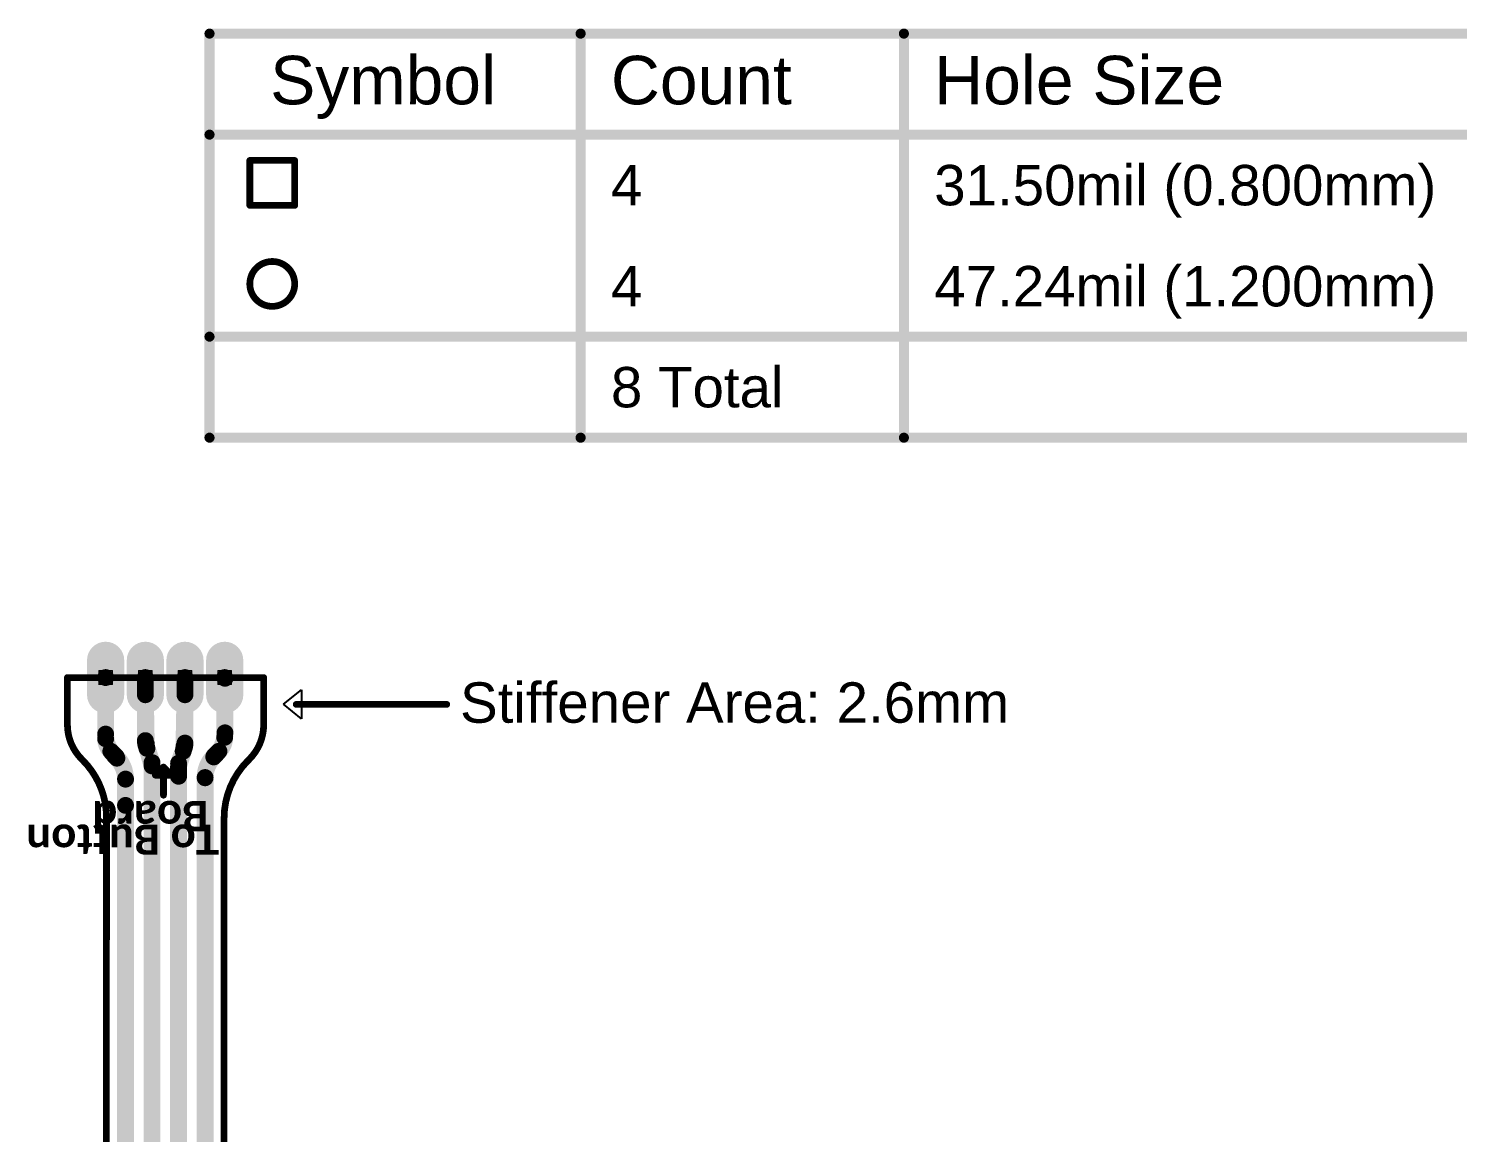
# Model space of a CAD drawing. Header units: inches. Extents: x -1 to 224, y -2 to 82.
# Drawn here: x -0.7 to 53.2, y 39.9 to 81.5 of the extents above; entities that cross this region are included whole.
import ezdxf

# ---------------------------------------------------------------- set-up
doc = ezdxf.new("R2010")
doc.units = ezdxf.units.IN
for name, color, linetype in [('Board Outline', 216, 'Continuous'), ('Bottom Layer', 5, 'Continuous'), ('Bottom Solder', 6, 'Continuous'), ('Drill Drawing', 1, 'Continuous'), ('Fabrication info', 76, 'Continuous'), ('Multi-Layer', 9, 'Continuous'), ('Pad Holes', 156, 'Continuous'), ('Top Layer', 1, 'Continuous'), ('Top Overlay', 2, 'Continuous'), ('Top Solder', 216, 'Continuous')]:
    doc.layers.add(name, color=color, linetype=linetype)
doc.styles.add('Arial', font='', dxfattribs={"height": 0.2})
doc.styles.add('Calibri_Bold', font='', dxfattribs={"height": 0.2})
doc.styles.get('Arial').set_extended_font_data('Arial')
doc.styles.get('Calibri_Bold').set_extended_font_data('Calibri', bold=True)

# ---------------------------------------------------------------- blocks, each defined once
blk = doc.blocks.new('0_5___T____P___1')
at = {"layer": 'Bottom Layer'}
h = blk.add_hatch(color=5, dxfattribs=at)
edge = h.paths.add_edge_path()
edge.add_arc((0, -0.65000124), 0.5999987999999999, 180, 360)
edge.add_line((0.5999987999999999, -0.65000124), (0.5999987999999999, 0.65000124))
edge.add_arc((0, 0.65000124), 0.5999987999999999, 0, 180)
edge.add_line((-0.5999987999999999, 0.6500012400000001), (-0.5999987999999999, -0.6500012399999999))
at = {"layer": 'Bottom Solder'}
h = blk.add_hatch(color=6, dxfattribs=at)
edge = h.paths.add_edge_path()
edge.add_arc((0, -0.65000124), 0.7015988, 180, 360)
edge.add_line((0.7015988, -0.65000124), (0.7015988, 0.65000124))
edge.add_arc((0, 0.65000124), 0.7015988, 0, 180)
edge.add_line((-0.7015988, 0.6500012400000001), (-0.7015988, -0.6500012399999999))
at = {"layer": 'Multi-Layer'}
h = blk.add_hatch(color=9, dxfattribs=at)
edge = h.paths.add_edge_path()
edge.add_arc((0, -0.65000124), 0.5999987999999999, 180, 360)
edge.add_line((0.5999987999999999, -0.65000124), (0.5999987999999999, 0.65000124))
edge.add_arc((0, 0.65000124), 0.5999987999999999, 0, 180)
edge.add_line((-0.5999987999999999, 0.6500012400000001), (-0.5999987999999999, -0.6500012399999999))
at = {"layer": 'Pad Holes'}
h = blk.add_hatch(color=7, dxfattribs=at)
edge = h.paths.add_edge_path()
edge.add_arc((0, 0), 0.3999992, 0, 360)
at = {"layer": 'Top Layer'}
h = blk.add_hatch(color=1, dxfattribs=at)
edge = h.paths.add_edge_path()
edge.add_arc((0, -0.65000124), 0.5999987999999999, 180, 360)
edge.add_line((0.5999987999999999, -0.65000124), (0.5999987999999999, 0.65000124))
edge.add_arc((0, 0.65000124), 0.5999987999999999, 0, 180)
edge.add_line((-0.5999987999999999, 0.6500012400000001), (-0.5999987999999999, -0.6500012399999999))
at = {"layer": 'Top Solder'}
h = blk.add_hatch(color=216, dxfattribs=at)
edge = h.paths.add_edge_path()
edge.add_arc((0, -0.65000124), 0.7015988, 180, 360)
edge.add_line((0.7015988, -0.65000124), (0.7015988, 0.65000124))
edge.add_arc((0, 0.65000124), 0.7015988, 0, 180)
edge.add_line((-0.7015988, 0.6500012400000001), (-0.7015988, -0.6500012399999999))
blk = doc.blocks.new('0_5___T____P___2')
at = {"layer": 'Bottom Layer'}
h = blk.add_hatch(color=5, dxfattribs=at)
edge = h.paths.add_edge_path()
edge.add_arc((0, -0.65000124), 0.5999987999999999, 180, 360)
edge.add_line((0.5999987999999999, -0.65000124), (0.5999987999999999, 0.65000124))
edge.add_arc((0, 0.65000124), 0.5999987999999999, 0, 180)
edge.add_line((-0.5999987999999999, 0.6500012400000001), (-0.5999987999999999, -0.6500012399999999))
at = {"layer": 'Bottom Solder'}
h = blk.add_hatch(color=6, dxfattribs=at)
edge = h.paths.add_edge_path()
edge.add_arc((0, -0.65000124), 0.7015988, 180, 360)
edge.add_line((0.7015988, -0.65000124), (0.7015988, 0.65000124))
edge.add_arc((0, 0.65000124), 0.7015988, 0, 180)
edge.add_line((-0.7015988, 0.6500012400000001), (-0.7015988, -0.6500012399999999))
at = {"layer": 'Multi-Layer'}
h = blk.add_hatch(color=9, dxfattribs=at)
edge = h.paths.add_edge_path()
edge.add_arc((0, -0.65000124), 0.5999987999999999, 180, 360)
edge.add_line((0.5999987999999999, -0.65000124), (0.5999987999999999, 0.65000124))
edge.add_arc((0, 0.65000124), 0.5999987999999999, 0, 180)
edge.add_line((-0.5999987999999999, 0.6500012400000001), (-0.5999987999999999, -0.6500012399999999))
at = {"layer": 'Pad Holes'}
h = blk.add_hatch(color=7, dxfattribs=at)
edge = h.paths.add_edge_path()
edge.add_arc((0, 0), 0.3999992, 0, 360)
at = {"layer": 'Top Layer'}
h = blk.add_hatch(color=1, dxfattribs=at)
edge = h.paths.add_edge_path()
edge.add_arc((0, -0.65000124), 0.5999987999999999, 180, 360)
edge.add_line((0.5999987999999999, -0.65000124), (0.5999987999999999, 0.65000124))
edge.add_arc((0, 0.65000124), 0.5999987999999999, 0, 180)
edge.add_line((-0.5999987999999999, 0.6500012400000001), (-0.5999987999999999, -0.6500012399999999))
at = {"layer": 'Top Solder'}
h = blk.add_hatch(color=216, dxfattribs=at)
edge = h.paths.add_edge_path()
edge.add_arc((0, -0.65000124), 0.7015988, 180, 360)
edge.add_line((0.7015988, -0.65000124), (0.7015988, 0.65000124))
edge.add_arc((0, 0.65000124), 0.7015988, 0, 180)
edge.add_line((-0.7015988, 0.6500012400000001), (-0.7015988, -0.6500012399999999))
blk = doc.blocks.new('0_5___T____P___3')
at = {"layer": 'Bottom Layer'}
h = blk.add_hatch(color=5, dxfattribs=at)
edge = h.paths.add_edge_path()
edge.add_arc((0, -0.65000124), 0.5999987999999999, 180, 360)
edge.add_line((0.5999987999999999, -0.65000124), (0.5999987999999999, 0.65000124))
edge.add_arc((0, 0.65000124), 0.5999987999999999, 0, 180)
edge.add_line((-0.5999987999999999, 0.6500012400000001), (-0.5999987999999999, -0.6500012399999999))
at = {"layer": 'Bottom Solder'}
h = blk.add_hatch(color=6, dxfattribs=at)
edge = h.paths.add_edge_path()
edge.add_arc((0, -0.65000124), 0.7015988, 180, 360)
edge.add_line((0.7015988, -0.65000124), (0.7015988, 0.65000124))
edge.add_arc((0, 0.65000124), 0.7015988, 0, 180)
edge.add_line((-0.7015988, 0.6500012400000001), (-0.7015988, -0.6500012399999999))
at = {"layer": 'Multi-Layer'}
h = blk.add_hatch(color=9, dxfattribs=at)
edge = h.paths.add_edge_path()
edge.add_arc((0, -0.65000124), 0.5999987999999999, 180, 360)
edge.add_line((0.5999987999999999, -0.65000124), (0.5999987999999999, 0.65000124))
edge.add_arc((0, 0.65000124), 0.5999987999999999, 0, 180)
edge.add_line((-0.5999987999999999, 0.6500012400000001), (-0.5999987999999999, -0.6500012399999999))
at = {"layer": 'Pad Holes'}
h = blk.add_hatch(color=7, dxfattribs=at)
edge = h.paths.add_edge_path()
edge.add_arc((0, 0), 0.3999992, 0, 360)
at = {"layer": 'Top Layer'}
h = blk.add_hatch(color=1, dxfattribs=at)
edge = h.paths.add_edge_path()
edge.add_arc((0, -0.65000124), 0.5999987999999999, 180, 360)
edge.add_line((0.5999987999999999, -0.65000124), (0.5999987999999999, 0.65000124))
edge.add_arc((0, 0.65000124), 0.5999987999999999, 0, 180)
edge.add_line((-0.5999987999999999, 0.6500012400000001), (-0.5999987999999999, -0.6500012399999999))
at = {"layer": 'Top Solder'}
h = blk.add_hatch(color=216, dxfattribs=at)
edge = h.paths.add_edge_path()
edge.add_arc((0, -0.65000124), 0.7015988, 180, 360)
edge.add_line((0.7015988, -0.65000124), (0.7015988, 0.65000124))
edge.add_arc((0, 0.65000124), 0.7015988, 0, 180)
edge.add_line((-0.7015988, 0.6500012400000001), (-0.7015988, -0.6500012399999999))
blk = doc.blocks.new('0_5___T____P___4')
at = {"layer": 'Bottom Layer'}
h = blk.add_hatch(color=5, dxfattribs=at)
edge = h.paths.add_edge_path()
edge.add_arc((0, -0.65000124), 0.5999987999999999, 180, 360)
edge.add_line((0.5999987999999999, -0.65000124), (0.5999987999999999, 0.65000124))
edge.add_arc((0, 0.65000124), 0.5999987999999999, 0, 180)
edge.add_line((-0.5999987999999999, 0.6500012400000001), (-0.5999987999999999, -0.6500012399999999))
at = {"layer": 'Bottom Solder'}
h = blk.add_hatch(color=6, dxfattribs=at)
edge = h.paths.add_edge_path()
edge.add_arc((0, -0.65000124), 0.7015988, 180, 360)
edge.add_line((0.7015988, -0.65000124), (0.7015988, 0.65000124))
edge.add_arc((0, 0.65000124), 0.7015988, 0, 180)
edge.add_line((-0.7015988, 0.6500012400000001), (-0.7015988, -0.6500012399999999))
at = {"layer": 'Multi-Layer'}
h = blk.add_hatch(color=9, dxfattribs=at)
edge = h.paths.add_edge_path()
edge.add_arc((0, -0.65000124), 0.5999987999999999, 180, 360)
edge.add_line((0.5999987999999999, -0.65000124), (0.5999987999999999, 0.65000124))
edge.add_arc((0, 0.65000124), 0.5999987999999999, 0, 180)
edge.add_line((-0.5999987999999999, 0.6500012400000001), (-0.5999987999999999, -0.6500012399999999))
at = {"layer": 'Pad Holes'}
h = blk.add_hatch(color=7, dxfattribs=at)
edge = h.paths.add_edge_path()
edge.add_arc((0, 0), 0.3999992, 0, 360)
at = {"layer": 'Top Layer'}
h = blk.add_hatch(color=1, dxfattribs=at)
edge = h.paths.add_edge_path()
edge.add_arc((0, -0.65000124), 0.5999987999999999, 180, 360)
edge.add_line((0.5999987999999999, -0.65000124), (0.5999987999999999, 0.65000124))
edge.add_arc((0, 0.65000124), 0.5999987999999999, 0, 180)
edge.add_line((-0.5999987999999999, 0.6500012400000001), (-0.5999987999999999, -0.6500012399999999))
at = {"layer": 'Top Solder'}
h = blk.add_hatch(color=216, dxfattribs=at)
edge = h.paths.add_edge_path()
edge.add_arc((0, -0.65000124), 0.7015988, 180, 360)
edge.add_line((0.7015988, -0.65000124), (0.7015988, 0.65000124))
edge.add_arc((0, 0.65000124), 0.7015988, 0, 180)
edge.add_line((-0.7015988, 0.6500012400000001), (-0.7015988, -0.6500012399999999))

msp = doc.modelspace()

# ---------------------------------------------------------------- linework, layer by layer
at = {"layer": 'Board Outline', "const_width": 0.254}
for points in [[(0.81378298, 55.2671742), (0.81378298, 57.0451742)], [(0.81378298, 57.0451742), (8.21378596, 57.0451742)], [(8.21378596, 55.2671742), (8.21378596, 57.0451742)], [(1.35259826, 53.96635891999999), (1.38908028, 53.9298769)], [(7.619654559999999, 53.9110428), (7.674970679999999, 53.96635891999999)], [(2.2871049, 50.87510779999999), (2.2871049, 51.76185228)], [(6.72162994, 51.01195792), (6.72162994, 51.74301817999999)], [(2.27333048, 6.1700664), (2.2871049, 50.87510779999999)], [(6.72162232, 6.1700664), (6.72162994, 51.01192743999999)]]:
    msp.add_lwpolyline(points, dxfattribs=at)
at = {"layer": 'Board Outline', "const_width": 0.127}
for points in [[(0.7502829799999999, 57.0451742, 1), (0.8772829799999999, 57.0451742, 1)], [(0.7502829799999999, 57.0451742, 1), (0.8772829799999999, 57.0451742, 1)], [(8.15028596, 57.0451742, 1), (8.277285959999999, 57.0451742, 1)], [(8.15028596, 57.0451742, 1), (8.277285959999999, 57.0451742, 1)], [(0.7502829799999999, 55.2671742, 1), (0.8772829799999999, 55.2671742, 1)], [(0.7502829799999999, 55.2671742, 1), (0.8772829799999999, 55.2671742, 1)], [(8.15028596, 55.2671742, 1), (8.277285959999999, 55.2671742, 1)], [(8.15028596, 55.2671742, 1), (8.277285959999999, 55.2671742, 1)], [(1.28909826, 53.96635891999999, 1), (1.41609826, 53.96635891999999, 1)], [(1.28909826, 53.96635891999999, 1), (1.41609826, 53.96635891999999, 1)], [(1.32558028, 53.9298769, 1), (1.45258028, 53.9298769, 1)], [(1.32558028, 53.9298769, 1), (1.45258028, 53.9298769, 1)], [(7.55615456, 53.9110428, 1), (7.683154559999999, 53.9110428, 1)], [(7.55615456, 53.9110428, 1), (7.683154559999999, 53.9110428, 1)], [(7.611470679999999, 53.96635891999999, 1), (7.73847068, 53.96635891999999, 1)], [(7.611470679999999, 53.96635891999999, 1), (7.73847068, 53.96635891999999, 1)], [(2.2236049, 51.76185228, 1), (2.3506049, 51.76185228, 1)], [(2.2236049, 51.76185228, 1), (2.3506049, 51.76185228, 1)], [(6.658129939999999, 51.74301817999999, 1), (6.78512994, 51.74301817999999, 1)], [(6.658129939999999, 51.74301817999999, 1), (6.78512994, 51.74301817999999, 1)], [(2.2236049, 50.87510779999999, 1), (2.3506049, 50.87510779999999, 1)], [(2.2236049, 50.87510779999999, 1), (2.3506049, 50.87510779999999, 1)], [(6.65811978, 51.0119503, 1), (6.78511978, 51.0119503, 1)], [(6.658129939999999, 51.01195792, 1), (6.78512994, 51.01195792, 1)], [(6.658129939999999, 51.01192743999999, 1), (6.78512994, 51.01192743999999, 1)], [(6.65814264, 51.01189441999999, 1), (6.78514264, 51.01189441999999, 1)]]:
    msp.add_lwpolyline(points, format="xyb", close=True, dxfattribs=at)
at = {"layer": 'Board Outline', "const_width": 0.254}
for points in [[(1.35259826, 53.96635891999999, -0.198912367379658), (0.81378298, 55.2671742)], [(8.21378596, 55.2671742, -0.198912367379658), (7.674970679999999, 53.96635891999999)], [(1.38908028, 53.9298769, -0.198912367379658), (2.2871049, 51.76185228)], [(6.72162994, 51.74301817999999, -0.198912367379658), (7.619654559999999, 53.9110428)], [(6.721619779999999, 51.0119503, -1.496605762665489), (6.72164264, 51.01189441999999)]]:
    msp.add_lwpolyline(points, format="xyb", dxfattribs=at)
at = {"layer": 'Bottom Layer', "const_width": 0.635}
for points in [[(2.2542754, 54.73674854), (2.2542754, 57.0451869)], [(3.752596, 56.39518566), (3.752596, 57.0451869)], [(5.24568166, 56.39518566), (5.24568166, 57.0451869)], [(6.74400226, 54.79129503999999), (6.74400226, 57.0451869)], [(3.752596, 56.39518566), (3.78686568, 54.54138444)], [(5.20702286, 54.43900466), (5.24568166, 56.39518566)], [(2.44922802, 54.26609162), (2.6519886, 54.06333104)], [(3.81155956, 54.37738933999999), (3.81196596, 54.37599233999999)], [(3.81196596, 54.37599233999999), (4.00472148, 53.71243512)], [(5.00472964, 53.69392106), (5.17946132, 54.26609162)], [(6.337338099999999, 54.07697338), (6.526456339999999, 54.26609162)], [(4.00472148, 3.14058808), (4.00472148, 53.71243512)], [(5.00472964, 53.32133608), (5.00472964, 53.69392106)], [(6.3371095, 54.07674478), (6.337338099999999, 54.07697338)], [(3.00471332, 4.414502219999999), (3.00471332, 53.21160046)], [(5.004719479999999, 53.32132591999999), (5.00472964, 53.32133608)], [(5.004719479999999, 4.865458899999999), (5.004719479999999, 53.32132591999999)], [(6.0047124, 4.44539116), (6.0047124, 53.27394222)]]:
    msp.add_lwpolyline(points, dxfattribs=at)
at = {"layer": 'Bottom Layer', "const_width": 0.3175}
for points in [[(2.0955254, 57.0451869, 1), (2.4130254, 57.0451869, 1)], [(3.593846, 57.0451869, 1), (3.911346, 57.0451869, 1)], [(5.086931659999999, 57.0451869, 1), (5.404431659999999, 57.0451869, 1)], [(6.585252259999999, 57.0451869, 1), (6.90275226, 57.0451869, 1)], [(3.593846, 56.39518566, 1), (3.911346, 56.39518566, 1)], [(3.593846, 56.39518566, 1), (3.911346, 56.39518566, 1)], [(5.086931659999999, 56.39518566, 1), (5.404431659999999, 56.39518566, 1)], [(5.086931659999999, 56.39518566, 1), (5.404431659999999, 56.39518566, 1)], [(2.0955254, 54.73674854, 1), (2.4130254, 54.73674854, 1)], [(2.0955254, 54.73674854, 1), (2.4130254, 54.73674854, 1)], [(6.585252259999999, 54.79129503999999, 1), (6.90275226, 54.79129503999999, 1)], [(6.585252259999999, 54.79129503999999, 1), (6.90275226, 54.79129503999999, 1)], [(2.29047802, 54.26609162, 1), (2.60797802, 54.26609162, 1)], [(2.29047802, 54.26609162, 1), (2.60797802, 54.26609162, 1)], [(3.62811568, 54.54138444, 1), (3.94561568, 54.54138444, 1)], [(3.62811822, 54.54138444, 1), (3.94561822, 54.54138444, 1)], [(3.65280956, 54.37738933999999, 1), (3.97030956, 54.37738933999999, 1)], [(3.65280956, 54.37738933999999, 1), (3.97030956, 54.37738933999999, 1)], [(3.65321596, 54.37599233999999, 1), (3.97071596, 54.37599233999999, 1)], [(3.65321596, 54.37599233999999, 1), (3.97071596, 54.37599233999999, 1)], [(5.02071132, 54.26609162, 1), (5.33821132, 54.26609162, 1)], [(5.02071132, 54.26609162, 1), (5.33821132, 54.26609162, 1)], [(5.04827286, 54.43900466, 1), (5.36577286, 54.43900466, 1)], [(5.04827286, 54.43900466, 1), (5.36577286, 54.43900466, 1)], [(6.36770634, 54.26609162, 1), (6.68520634, 54.26609162, 1)], [(6.36770634, 54.26609162, 1), (6.68520634, 54.26609162, 1)], [(2.4932386, 54.06333104, 1), (2.8107386, 54.06333104, 1)], [(2.4932386, 54.06333104, 1), (2.8107386, 54.06333104, 1)], [(3.84597148, 53.71243512, 1), (4.16347148, 53.71243512, 1)], [(3.84597148, 53.71243512, 1), (4.16347148, 53.71243512, 1)], [(4.845979639999999, 53.69392106, 1), (5.16347964, 53.69392106, 1)], [(4.845979639999999, 53.69392106, 1), (5.16347964, 53.69392106, 1)], [(6.1783595, 54.07674478, 1), (6.495859499999999, 54.07674478, 1)], [(6.1783595, 54.07674478, 1), (6.495859499999999, 54.07674478, 1)], [(6.1783595, 54.07674478, 1), (6.495859499999999, 54.07674478, 1)], [(6.1785881, 54.07697592, 1), (6.496088100000001, 54.07697592, 1)], [(6.1785881, 54.07697338, 1), (6.496088100000001, 54.07697338, 1)], [(6.1785881, 54.07697338, 1), (6.496088100000001, 54.07697338, 1)], [(2.84596332, 53.21160046, 1), (3.16346332, 53.21160046, 1)], [(2.84596332, 53.21160046, 1), (3.16346332, 53.21160046, 1)], [(4.845969479999999, 53.32132591999999, 1), (5.16346948, 53.32132591999999, 1)], [(4.845969479999999, 53.32132591999999, 1), (5.16346948, 53.32132591999999, 1)], [(4.845979639999999, 53.32133608, 1), (5.16347964, 53.32133608, 1)], [(4.845979639999999, 53.32133608, 1), (5.16347964, 53.32133608, 1)], [(5.845962399999999, 53.27394222, 1), (6.1634624, 53.27394222, 1)], [(5.845962399999999, 53.27394222, 1), (6.1634624, 53.27394222, 1)]]:
    msp.add_lwpolyline(points, format="xyb", close=True, dxfattribs=at)
at = {"layer": 'Bottom Layer', "const_width": 0.635}
for points in [[(2.44922802, 54.26609162, -0.198912367379658), (2.2542754, 54.73674854)], [(6.74400226, 54.79129503999999, -0.198912367379658), (6.526456339999999, 54.26609162)], [(3.81155956, 54.37738933999999, -0.0655726831649171), (3.78686822, 54.54138444)], [(5.20702286, 54.43900466, -0.0692652776873109), (5.17946132, 54.26609162)], [(2.6519886, 54.06333104, -0.1988738877552002), (3.00471332, 53.21160046)], [(6.0047124, 53.27394222, -0.198838021553978), (6.3371095, 54.07674478)], [(6.3371095, 54.07674478, -7.1517223542e-05), (6.337338099999999, 54.07697592)]]:
    msp.add_lwpolyline(points, format="xyb", dxfattribs=at)
at = {"layer": 'Drill Drawing'}
for points, const_width in [([(6.17162088, 81.3321589), (223.78957274, 81.3321589)], 0.3809999999999999), ([(6.17162088, 66.09215889999999), (6.17162088, 81.3321589)], 0.3809999999999999), ([(20.16386366, 66.09215889999999), (20.16386366, 81.3321589)], 0.3809999999999999), ([(32.35282328, 66.09215889999999), (32.35282328, 81.3321589)], 0.3809999999999999), ([(6.17162088, 77.5221589), (223.78957274, 77.5221589)], 0.3809999999999999), ([(7.69033006, 76.54849054), (9.3836617, 76.54849054)], 0.254), ([(7.69033006, 74.85515889999999), (7.69033006, 76.54849054)], 0.254), ([(9.3836617, 74.85515889999999), (9.3836617, 76.54849054)], 0.254), ([(7.69033006, 74.85515889999999), (9.3836617, 74.85515889999999)], 0.254), ([(6.17162088, 69.9021589), (223.78957274, 69.9021589)], 0.3809999999999999), ([(6.17162088, 66.09215889999999), (223.78957274, 66.09215889999999)], 0.3809999999999999), ([(2.0002754, 57.2991869), (2.5082754, 57.2991869)], 0.0508), ([(2.0002754, 56.79118689999999), (2.0002754, 57.2991869)], 0.0508), ([(2.5082754, 56.79118689999999), (2.5082754, 57.2991869)], 0.0508), ([(3.498596, 57.2991869), (4.006595999999999, 57.2991869)], 0.0508), ([(3.498596, 56.79118689999999), (3.498596, 57.2991869)], 0.0508), ([(4.006595999999999, 56.79118689999999), (4.006595999999999, 57.2991869)], 0.0508), ([(4.991681659999999, 57.2991869), (5.499681659999999, 57.2991869)], 0.0508), ([(4.991681659999999, 56.79118689999999), (4.991681659999999, 57.2991869)], 0.0508), ([(5.499681659999999, 56.79118689999999), (5.499681659999999, 57.2991869)], 0.0508), ([(6.49000226, 57.2991869), (6.998002259999999, 57.2991869)], 0.0508), ([(6.49000226, 56.79118689999999), (6.49000226, 57.2991869)], 0.0508), ([(6.998002259999999, 56.79118689999999), (6.998002259999999, 57.2991869)], 0.0508), ([(2.0002754, 56.79118689999999), (2.5082754, 56.79118689999999)], 0.0508), ([(3.498596, 56.79118689999999), (4.006595999999999, 56.79118689999999)], 0.0508), ([(4.991681659999999, 56.79118689999999), (5.499681659999999, 56.79118689999999)], 0.0508), ([(6.49000226, 56.79118689999999), (6.998002259999999, 56.79118689999999)], 0.0508)]:
    msp.add_lwpolyline(points, dxfattribs=dict(at, const_width=const_width))
for points, const_width in [([(6.07637088, 81.3321589, 1), (6.26687088, 81.3321589, 1)], 0.1905), ([(6.07637088, 81.3321589, 1), (6.26687088, 81.3321589, 1)], 0.1905), ([(20.06861366, 81.3321589, 1), (20.25911366, 81.3321589, 1)], 0.1905), ([(32.25757328, 81.3321589, 1), (32.44807328, 81.3321589, 1)], 0.1905), ([(6.07637088, 77.5221589, 1), (6.26687088, 77.5221589, 1)], 0.1905), ([(7.62683006, 76.54849054, 1), (7.753830059999999, 76.54849054, 1)], 0.127), ([(7.62683006, 76.54849054, 1), (7.753830059999999, 76.54849054, 1)], 0.127), ([(9.3201617, 76.54849054, 1), (9.447161699999999, 76.54849054, 1)], 0.127), ([(9.3201617, 76.54849054, 1), (9.447161699999999, 76.54849054, 1)], 0.127), ([(7.62683006, 74.85515889999999, 1), (7.753830059999999, 74.85515889999999, 1)], 0.127), ([(7.62683006, 74.85515889999999, 1), (7.753830059999999, 74.85515889999999, 1)], 0.127), ([(9.3201617, 74.85515889999999, 1), (9.447161699999999, 74.85515889999999, 1)], 0.127), ([(9.3201617, 74.85515889999999, 1), (9.447161699999999, 74.85515889999999, 1)], 0.127), ([(9.3836617, 71.89182471999999, 1), (7.69033006, 71.89182471999999, 1)], 0.254), ([(7.62683006, 71.89182471999999, 1), (7.753830059999999, 71.89182471999999, 1)], 0.127), ([(9.3201617, 71.89182471999999, 1), (9.447161699999999, 71.89182471999999, 1)], 0.127), ([(6.07637088, 69.9021589, 1), (6.26687088, 69.9021589, 1)], 0.1905), ([(6.07637088, 66.09215889999999, 1), (6.26687088, 66.09215889999999, 1)], 0.1905), ([(6.07637088, 66.09215889999999, 1), (6.26687088, 66.09215889999999, 1)], 0.1905), ([(20.06861366, 66.09215889999999, 1), (20.25911366, 66.09215889999999, 1)], 0.1905), ([(32.25757328, 66.09215889999999, 1), (32.44807328, 66.09215889999999, 1)], 0.1905), ([(1.9875754, 57.2991869, 1), (2.0129754, 57.2991869, 1)], 0.0254), ([(1.9875754, 57.2991869, 1), (2.0129754, 57.2991869, 1)], 0.0254), ([(2.4955754, 57.2991869, 1), (2.5209754, 57.2991869, 1)], 0.0254), ([(2.4955754, 57.2991869, 1), (2.5209754, 57.2991869, 1)], 0.0254), ([(3.485896, 57.2991869, 1), (3.511296, 57.2991869, 1)], 0.0254), ([(3.485896, 57.2991869, 1), (3.511296, 57.2991869, 1)], 0.0254), ([(3.993895999999999, 57.2991869, 1), (4.019296, 57.2991869, 1)], 0.0254), ([(3.993895999999999, 57.2991869, 1), (4.019296, 57.2991869, 1)], 0.0254), ([(4.97898166, 57.2991869, 1), (5.00438166, 57.2991869, 1)], 0.0254), ([(4.97898166, 57.2991869, 1), (5.00438166, 57.2991869, 1)], 0.0254), ([(5.48698166, 57.2991869, 1), (5.512381659999999, 57.2991869, 1)], 0.0254), ([(5.48698166, 57.2991869, 1), (5.512381659999999, 57.2991869, 1)], 0.0254), ([(6.47730226, 57.2991869, 1), (6.50270226, 57.2991869, 1)], 0.0254), ([(6.47730226, 57.2991869, 1), (6.50270226, 57.2991869, 1)], 0.0254), ([(6.985302259999999, 57.2991869, 1), (7.010702259999999, 57.2991869, 1)], 0.0254), ([(6.985302259999999, 57.2991869, 1), (7.010702259999999, 57.2991869, 1)], 0.0254), ([(1.9875754, 56.79118689999999, 1), (2.0129754, 56.79118689999999, 1)], 0.0254), ([(1.9875754, 56.79118689999999, 1), (2.0129754, 56.79118689999999, 1)], 0.0254), ([(2.4955754, 56.79118689999999, 1), (2.5209754, 56.79118689999999, 1)], 0.0254), ([(2.4955754, 56.79118689999999, 1), (2.5209754, 56.79118689999999, 1)], 0.0254), ([(3.485896, 56.79118689999999, 1), (3.511296, 56.79118689999999, 1)], 0.0254), ([(3.485896, 56.79118689999999, 1), (3.511296, 56.79118689999999, 1)], 0.0254), ([(3.993895999999999, 56.79118689999999, 1), (4.019296, 56.79118689999999, 1)], 0.0254), ([(3.993895999999999, 56.79118689999999, 1), (4.019296, 56.79118689999999, 1)], 0.0254), ([(4.97898166, 56.79118689999999, 1), (5.00438166, 56.79118689999999, 1)], 0.0254), ([(4.97898166, 56.79118689999999, 1), (5.00438166, 56.79118689999999, 1)], 0.0254), ([(5.48698166, 56.79118689999999, 1), (5.512381659999999, 56.79118689999999, 1)], 0.0254), ([(5.48698166, 56.79118689999999, 1), (5.512381659999999, 56.79118689999999, 1)], 0.0254), ([(6.47730226, 56.79118689999999, 1), (6.50270226, 56.79118689999999, 1)], 0.0254), ([(6.47730226, 56.79118689999999, 1), (6.50270226, 56.79118689999999, 1)], 0.0254), ([(6.985302259999999, 56.79118689999999, 1), (7.010702259999999, 56.79118689999999, 1)], 0.0254), ([(6.985302259999999, 56.79118689999999, 1), (7.010702259999999, 56.79118689999999, 1)], 0.0254)]:
    msp.add_lwpolyline(points, format="xyb", close=True, dxfattribs=dict(at, const_width=const_width))
at = {"layer": 'Fabrication info'}
for p, q in [((8.957513200000001, 56.04465041999999), (9.64331066, 56.57804787999999)), ((9.64331066, 56.57804787999999), (9.6433132, 55.63824787999999)), ((9.6433132, 55.48584788), (8.957513200000001, 56.04465041999999)), ((9.6433132, 55.63824787999999), (9.6433132, 55.48584788))]:
    msp.add_line(p, q, dxfattribs=at)
at = {"layer": 'Fabrication info', "const_width": 0.254}
msp.add_lwpolyline([(9.440113199999999, 56.03194787999999), (15.1170132, 56.03194787999999)], dxfattribs=at)
at = {"layer": 'Fabrication info', "const_width": 0.127}
for points in [[(9.3766132, 56.03194787999999, 1), (9.503613199999998, 56.03194787999999, 1)], [(15.0535132, 56.03194787999999, 1), (15.1805132, 56.03194787999999, 1)]]:
    msp.add_lwpolyline(points, format="xyb", close=True, dxfattribs=at)
at = {"layer": 'Top Layer', "const_width": 0.635}
for points in [[(2.2542754, 54.91250892), (2.2542754, 57.0451869)], [(3.752596, 54.66757418), (3.752596, 57.0451869)], [(5.24568166, 56.39518566), (5.24568166, 57.0451869)], [(6.75516048, 54.96069779999999), (6.75516048, 57.01824765999999)], [(5.24567404, 54.57378468), (5.24568166, 56.39518566)], [(3.78783596, 54.45897414), (3.788156, 54.45805973999999)], [(3.788156, 54.45805973999999), (4.00471386, 53.83849786)], [(5.00470678, 53.81439834), (5.20547346, 54.35142545999999)], [(5.20547346, 54.35142545999999), (5.20601956, 54.35289611999999)], [(2.59671566, 54.08578464), (2.67853922, 54.00396108)], [(4.00471386, 53.83849786), (4.00472148, 3.14058808)], [(5.00470678, 53.81439834), (5.004714399999999, 3.33496666)], [(3.00472348, 52.22378684), (3.00472348, 53.21648234)], [(6.0047124, 4.44539116), (6.0047124, 53.26467121999999)], [(3.00471332, 4.865458899999999), (3.00472348, 52.22378684)]]:
    msp.add_lwpolyline(points, dxfattribs=at)
at = {"layer": 'Top Layer', "const_width": 0.3175}
for points in [[(2.0955254, 57.0451869, 1), (2.4130254, 57.0451869, 1)], [(3.593846, 57.0451869, 1), (3.911346, 57.0451869, 1)], [(5.086931659999999, 57.0451869, 1), (5.404431659999999, 57.0451869, 1)], [(6.585252259999999, 57.0451869, 1), (6.90275226, 57.0451869, 1)], [(6.59641048, 57.01824765999999, 1), (6.913910479999999, 57.01824765999999, 1)], [(6.59641048, 57.01824765999999, 1), (6.913910479999999, 57.01824765999999, 1)], [(5.086931659999999, 56.39518566, 1), (5.404431659999999, 56.39518566, 1)], [(5.086931659999999, 56.39518566, 1), (5.404431659999999, 56.39518566, 1)], [(2.0955254, 54.91250892, 1), (2.4130254, 54.91250892, 1)], [(2.0955254, 54.91250892, 1), (2.4130254, 54.91250892, 1)], [(3.593846, 54.66757418, 1), (3.911346, 54.66757418, 1)], [(3.593846, 54.66757418, 1), (3.911346, 54.66757418, 1)], [(6.59641048, 54.96069779999999, 1), (6.913910479999999, 54.96069779999999, 1)], [(6.59641048, 54.96069779999999, 1), (6.913910479999999, 54.96069779999999, 1)], [(3.629085959999999, 54.45897414, 1), (3.94658596, 54.45897414, 1)], [(3.629085959999999, 54.45897414, 1), (3.94658596, 54.45897414, 1)], [(3.629405999999999, 54.45805973999999, 1), (3.946906, 54.45805973999999, 1)], [(3.629405999999999, 54.45805973999999, 1), (3.946906, 54.45805973999999, 1)], [(5.04672346, 54.35142545999999, 1), (5.36422346, 54.35142545999999, 1)], [(5.04672346, 54.35142545999999, 1), (5.36422346, 54.35142545999999, 1)], [(5.04726956, 54.35289611999999, 1), (5.364769559999999, 54.35289611999999, 1)], [(5.04726956, 54.35289611999999, 1), (5.364769559999999, 54.35289611999999, 1)], [(5.08692404, 54.57378468, 1), (5.404424039999999, 54.57378468, 1)], [(5.08692658, 54.57378468, 1), (5.40442658, 54.57378468, 1)], [(6.253970219999999, 54.13397352, 1), (6.571470219999999, 54.13397352, 1)], [(2.43796566, 54.08578464, 1), (2.75546566, 54.08578464, 1)], [(2.43796566, 54.08578464, 1), (2.75546566, 54.08578464, 1)], [(2.51978922, 54.00396108, 1), (2.83728922, 54.00396108, 1)], [(2.51978922, 54.00396108, 1), (2.83728922, 54.00396108, 1)], [(3.845963859999999, 53.83849786, 1), (4.16346386, 53.83849786, 1)], [(3.845963859999999, 53.83849786, 1), (4.16346386, 53.83849786, 1)], [(4.84595678, 53.81439834, 1), (5.16345678, 53.81439834, 1)], [(4.84595678, 53.81439834, 1), (5.16345678, 53.81439834, 1)], [(6.172146659999999, 54.05214996, 1), (6.48964666, 54.05214996, 1)], [(2.84597348, 53.21648234, 1), (3.16347348, 53.21648234, 1)], [(2.84597348, 53.21648234, 1), (3.16347348, 53.21648234, 1)], [(5.845962399999999, 53.26467121999999, 1), (6.1634624, 53.26467121999999, 1)], [(5.845962399999999, 53.26467121999999, 1), (6.1634624, 53.26467121999999, 1)], [(2.84597348, 52.22378684, 1), (3.16347348, 52.22378684, 1)], [(2.84597348, 52.22378684, 1), (3.16347348, 52.22378684, 1)]]:
    msp.add_lwpolyline(points, format="xyb", close=True, dxfattribs=at)
at = {"layer": 'Top Layer', "const_width": 0.635}
for points in [[(6.74400226, 57.0451869, -0.198912367379658), (6.75516048, 57.01824765999999)], [(2.59671566, 54.08578464, -0.198912367379658), (2.2542754, 54.91250892)], [(3.78783596, 54.45897414, -0.0838745648808421), (3.752596, 54.66757418)], [(6.75516048, 54.96069779999999, -0.198912367379658), (6.41272022, 54.13397352)], [(5.24567658, 54.57378468, -0.0890540242595185), (5.20601956, 54.35289611999999)], [(2.67853922, 54.00396108, -0.198912367379658), (3.00472348, 53.21648234)], [(6.0047124, 53.26467121999999, -0.198912367379658), (6.33089666, 54.05214996)]]:
    msp.add_lwpolyline(points, format="xyb", dxfattribs=at)
at = {"layer": 'Top Overlay', "const_width": 0.254}
for points in [[(4.13088328, 53.36408936), (4.435683279999999, 53.66888936)], [(4.13088328, 53.36408936), (4.740483279999999, 53.36408936)], [(4.435683279999999, 52.60928517999999), (4.435683279999999, 53.66888936)], [(4.435683279999999, 53.66888936), (4.740483279999999, 53.36408936)]]:
    msp.add_lwpolyline(points, dxfattribs=at)
at = {"layer": 'Top Overlay', "const_width": 0.127}
for points in [[(4.06738328, 53.36408936, 1), (4.19438328, 53.36408936, 1)], [(4.06738328, 53.36408936, 1), (4.19438328, 53.36408936, 1)], [(4.37218328, 53.66888936, 1), (4.49918328, 53.66888936, 1)], [(4.37218328, 53.66888936, 1), (4.49918328, 53.66888936, 1)], [(4.37218328, 53.66888936, 1), (4.49918328, 53.66888936, 1)], [(4.67698328, 53.36408936, 1), (4.80398328, 53.36408936, 1)], [(4.67698328, 53.36408936, 1), (4.80398328, 53.36408936, 1)], [(4.37218328, 52.60928517999999, 1), (4.49918328, 52.60928517999999, 1)]]:
    msp.add_lwpolyline(points, format="xyb", close=True, dxfattribs=at)

# ---------------------------------------------------------------- block references
at = {"rotation": 180}
for name, p in [('0_5___T____P___4', (2.2542754, 57.0451869)), ('0_5___T____P___3', (3.752596, 57.0451869)), ('0_5___T____P___2', (5.24568166, 57.0451869)), ('0_5___T____P___1', (6.74400226, 57.0451869))]:
    msp.add_blockref(name, p, dxfattribs=at)

# ---------------------------------------------------------------- texts
at = {"layer": 'Drill Drawing', "style": 'Arial'}
for s, height, p in [('Symbol', 1.8288, (8.457620879999999, 78.6651589)), ('Count', 1.8288, (21.30686366, 78.6651589)), ('Hole Size', 1.8288, (33.49582328, 78.6651589)), ('4', 1.524, (21.30686366, 74.85515889999999)), ('31.50mil (0.800mm)', 1.524, (33.49582328, 74.85515889999999)), ('4', 1.524, (21.30686366, 71.0451589)), ('47.24mil (1.200mm)', 1.524, (33.49582328, 71.0451589)), ('8 Total', 1.524, (21.30686366, 67.2351589))]:
    msp.add_text(s, height=height, dxfattribs=at).set_placement(p)
at = {"layer": 'Fabrication info', "style": 'Arial'}
msp.add_text('Stiffener Area: 2.6mm', height=1.524, rotation=360, dxfattribs=at).set_placement((15.61705792, 55.3407707))
at = {"layer": 'Top Overlay', "style": 'Calibri_Bold'}
for s, p in [(' Board', (6.525722279999999, 52.39167321999999)), ('To Button', (6.525722279999999, 51.50198996))]:
    msp.add_text(s, height=1.143, rotation=180, dxfattribs=at).set_placement(p)

doc.saveas('drawing.dxf')
